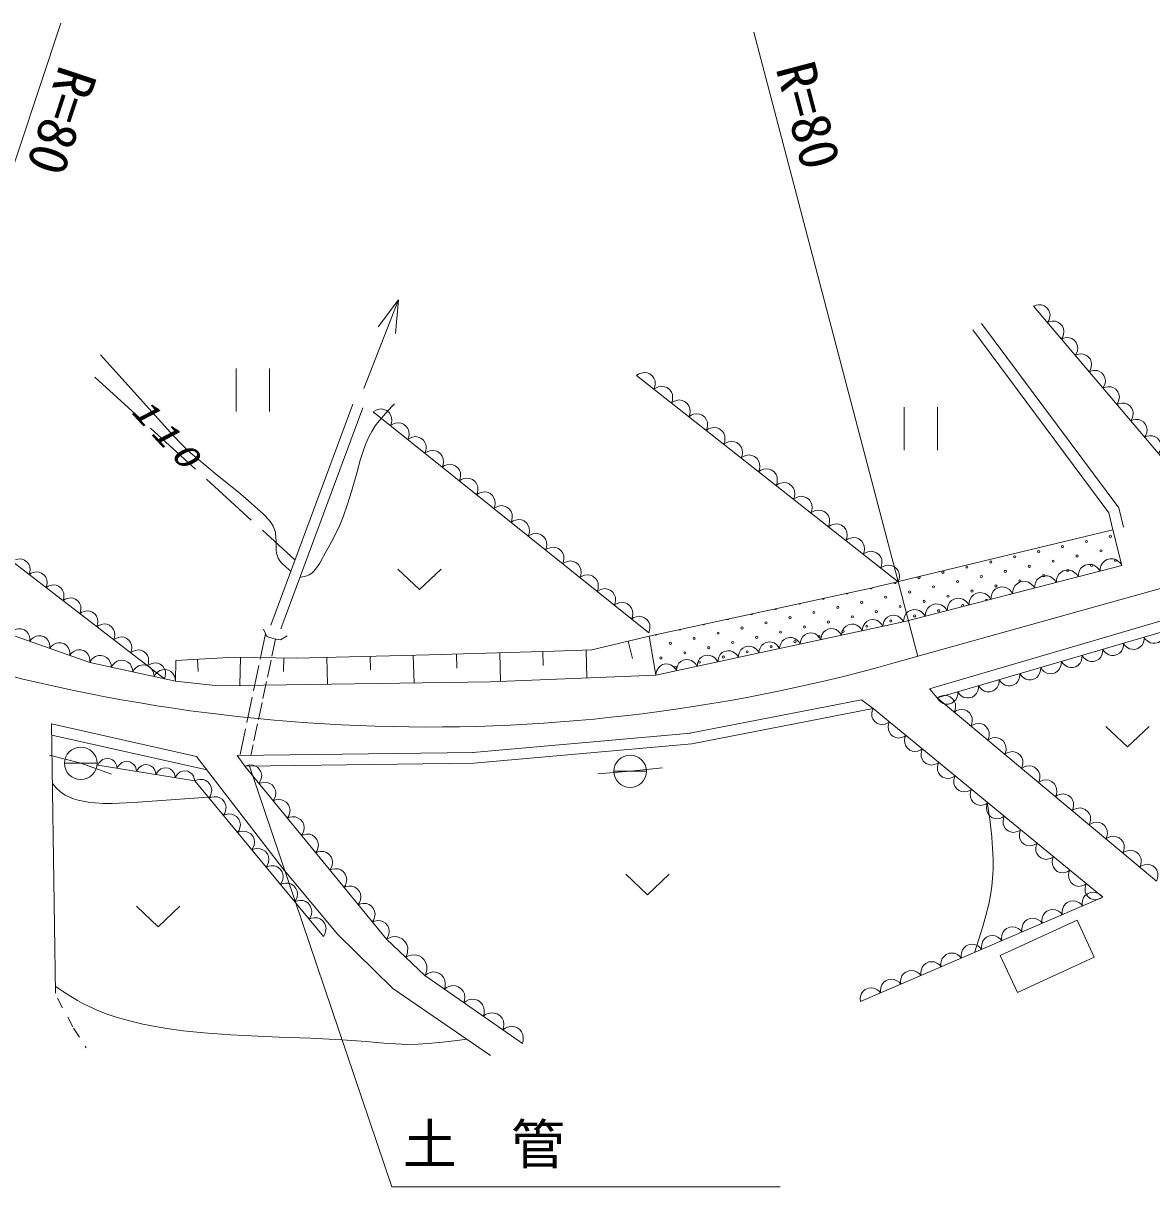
# Model space of a CAD drawing. Units: millimetres, scale not verified. Extents: x -73414 to 566586, y -116917 to 243083.
# Drawn here: x 271982 to 324144, y 137941 to 191736 of the extents above; entities that cross this region are included whole.
import ezdxf
from ezdxf.enums import TextEntityAlignment as Align

# ---------------------------------------------------------------- set-up
doc = ezdxf.new("R2010")
doc.units = ezdxf.units.MM
doc.header["$LTSCALE"] = 1000
for name, pattern in [('USER2', [1.5, 1.2, -0.3]), ('USER4', [1, 0.8, -0.2]), ('USER5', [3.5, 2.8, -0.7]), ('USER6', [1, 0.5, -0.5])]:
    doc.linetypes.add(name, pattern=pattern)
for name, color, linetype, lineweight in [('M-BGD', 7, 'Continuous', 13), ('M-BMK-LINE', 2, 'Continuous', 13), ('M-STR-HTXT', 7, 'Continuous', 13)]:
    doc.layers.add(name, color=color, linetype=linetype, lineweight=lineweight)
doc.styles.add('ＭＳ ゴシック', font='')
doc.styles.get('ＭＳ ゴシック').set_extended_font_data('MS Gothic')

# ---------------------------------------------------------------- blocks, each defined once
blk = doc.blocks.new('BUHIN2')
at = {"color": 7, "linetype": 'Continuous', "lineweight": 13}
blk.add_lwpolyline([(0, -500), (115, -462.5), (212.5, -402.5), (322.5, -305), (382.5, -195), (420, -77.5), (420, 77.5), (382.5, 195), (322.5, 305), (212.5, 402.5), (115, 460), (0, 500)], dxfattribs=at)
blk = doc.blocks.new('BUHIN3')
at = {"color": 7, "linetype": 'Continuous', "lineweight": 13}
blk.add_lwpolyline([(-431, -1500), (0, 0), (428, -1500)], dxfattribs=at)
blk = doc.blocks.new('BUHIN5')
at = {"color": 7, "linetype": 'Continuous', "lineweight": 13}
blk.add_line((-750, 0), (750, 0), dxfattribs=at)
blk.add_circle((0, 0), 750, dxfattribs=at)
blk = doc.blocks.new('BUHIN6')
at = {"color": 7, "linetype": 'Continuous', "lineweight": 13}
blk.add_lwpolyline([(-1000, 475), (0, -470), (1000, 475)], dxfattribs=at)
blk = doc.blocks.new('BUHIN7')
at = {"color": 7, "linetype": 'Continuous', "lineweight": 13}
for p, q in [((-770, 1000), (-770, -1000)), ((765, -1000), (765, 1000))]:
    blk.add_line(p, q, dxfattribs=at)

msp = doc.modelspace()

# ---------------------------------------------------------------- linework, layer by layer
at = {"layer": 'M-BGD'}
for p, q in [((278509, 161424), (248756, 184298)), ((287727, 174855), (289332, 178941)), ((327663, 168051), (318682, 178654)), ((315873, 177557), (322154, 169107)), ((316274, 177855), (322616, 169324)), ((312423, 165915), (300330, 175454)), ((283423, 163912), (287216, 174126)), ((287685, 173952), (283891, 163738)), ((300892, 163549), (288162, 173772)), ((322154, 169107), (322346, 168320)), ((322616, 169324), (322832, 168438)), ((311162, 165610), (322346, 168320)), ((313878, 160959), (338409, 168166)), ((322346, 168320), (322762, 166664)), ((322762, 166664), (312668, 164053)), ((275059, 162186), (264892, 165764)), ((300917, 163400), (311162, 165610)), ((314228, 160541), (326663, 164194)), ((283090, 163717), (283239, 163381)), ((312668, 164053), (301218, 161592)), ((283239, 163381), (283576, 163269)), ((283576, 163269), (283874, 163231)), ((283874, 163231), (284173, 163418)), ((298270, 162761), (300917, 163400)), ((299946, 163166), (300140, 162362)), ((301218, 161592), (300917, 163400)), ((300917, 163400), (301218, 161592)), ((284619, 162377), (290745, 162539)), ((288014, 162467), (288031, 161836)), ((290011, 162520), (290045, 161235)), ((290745, 162539), (296521, 162706)), ((292007, 162576), (292026, 161921)), ((294004, 162633), (294042, 161308)), ((296000, 162691), (296019, 162039)), ((296521, 162706), (298270, 162761)), ((297997, 162753), (298038, 161466)), ((279021, 161311), (275059, 162186)), ((279021, 161311), (279032, 162269)), ((279032, 162269), (281744, 162432)), ((280029, 162329), (280063, 161761)), ((281744, 162432), (284619, 162377)), ((282024, 162426), (281999, 161111)), ((284021, 162389), (284009, 161765)), ((286017, 162414), (286050, 161173)), ((301218, 161592), (293577, 161290)), ((280998, 161095), (279021, 161311)), ((293577, 161290), (280998, 161095)), ((313878, 160959), (314228, 160541)), ((302791, 158907), (310734, 160461)), ((310734, 160461), (311265, 160055)), ((324371, 152073), (314228, 160541)), ((302887, 158416), (311265, 160055)), ((311265, 160055), (321877, 151330)), ((279988, 157838), (273294, 159338)), ((273294, 159338), (273475, 146895)), ((273301, 158823), (280464, 157219)), ((292761, 158019), (302843, 158914)), ((292805, 157521), (302887, 158416)), ((274640, 157520), (273189, 157898)), ((279988, 157838), (283981, 152648)), ((281869, 157875), (292799, 158021)), ((281869, 157875), (282216, 157379)), ((274640, 157520), (276056, 157024)), ((279905, 156714), (275428, 157433)), ((282216, 157379), (292805, 157521)), ((288772, 149384), (282216, 157379)), ((300036, 157150), (298540, 157039)), ((300036, 157150), (301527, 157310)), ((285853, 149517), (279905, 156714)), ((283981, 152648), (286506, 149625)), ((321877, 151330), (310680, 146501)), ((317144, 148636), (320690, 150270)), ((320690, 150270), (321483, 148549)), ((286506, 149625), (289067, 147100)), ((290541, 147704), (288772, 149384)), ((317937, 146915), (317144, 148636)), ((321483, 148549), (317937, 146915)), ((295051, 144564), (290541, 147704)), ((289067, 147100), (293583, 144006))]:
    msp.add_line(p, q, dxfattribs=at)
at = {"layer": 'M-BGD', "linetype": 'USER5'}
msp.add_line((275284, 175373), (284541, 166921), dxfattribs=at)
at = {"layer": 'M-BGD', "linetype": 'USER2'}
msp.add_line((283182, 163509), (281989, 157876), dxfattribs=at)
at = {"layer": 'M-BGD', "linetype": 'USER4'}
msp.add_line((283641, 163261), (282502, 157883), dxfattribs=at)
at = {"layer": 'M-BGD', "linetype": 'USER6'}
for p, q in [((273558, 146657), (274310, 145279)), ((274310, 145279), (274894, 144361))]:
    msp.add_line(p, q, dxfattribs=at)
at = {"layer": 'M-BGD'}
for points in [[(284349, 166406), (284135, 166582), (283941, 166766), (283847, 166879), (283766, 167009), (283728, 167095), (283691, 167232), (283671, 167387), (283667, 167774), (283641, 168166), (283637, 168185), (283594, 168335), (283532, 168477), (283436, 168636), (283320, 168788), (283130, 168992), (282922, 169185), (282819, 169276), (282377, 169676), (281929, 170054), (280949, 170838), (279985, 171636), (279729, 171866), (279316, 172264), (278915, 172678), (277684, 174048), (275548, 176411)], [(284773, 166112), (285092, 166186), (285203, 166239), (285313, 166315), (285427, 166421), (285537, 166552), (285687, 166778), (285829, 167029), (285864, 167095), (286224, 167756), (286549, 168396), (286773, 168912), (286973, 169498), (287154, 170087), (287409, 171003), (287555, 171528), (287719, 172046), (287833, 172344), (287968, 172641), (288091, 172866), (288252, 173115), (288430, 173353), (288722, 173696), (289031, 174029), (289136, 174139)], [(273334, 156584), (273506, 156389), (273696, 156203), (273765, 156148), (273913, 156050), (274081, 155963), (274296, 155879), (274521, 155814), (274669, 155780), (274988, 155723), (275306, 155687), (275695, 155665), (276094, 155664), (277082, 155713), (280532, 155956)], [(316541, 155717), (316654, 154929), (316749, 154126), (316751, 154096), (316791, 153588), (316810, 153068), (316808, 152628), (316785, 152191), (316751, 151845), (316689, 151422), (316607, 151002), (316483, 150488), (316337, 149967), (315966, 148808)], [(273470, 147201), (273969, 146870), (274486, 146552), (274703, 146431), (275059, 146252), (275434, 146087), (275854, 145925), (276282, 145782), (276948, 145594), (277504, 145463), (278073, 145350), (278724, 145243), (279378, 145156), (280332, 145058), (281578, 144970), (282832, 144902), (283817, 144857), (285254, 144808), (286701, 144738), (287837, 144656), (288653, 144582), (289469, 144528), (289747, 144522), (290215, 144528), (290692, 144556), (291358, 144621), (292034, 144707), (292471, 144768)]]:
    msp.add_lwpolyline(points, dxfattribs=at)
for centre in [(322234, 168014), (318916, 167301), (320022, 167539), (321128, 167776), (321800, 167342), (316704, 166825), (317810, 167063), (319588, 166867), (320694, 167104), (322472, 166908), (314491, 166350), (315597, 166588), (317375, 166391), (318482, 166629), (319153, 166195), (320260, 166432), (321366, 166670), (314057, 165678), (315163, 165916), (316269, 166154), (316941, 165719), (318047, 165957), (311845, 165203), (312951, 165440), (314729, 165244), (315835, 165482), (309633, 164727), (310739, 164965), (312517, 164768), (313623, 165006), (314295, 164572), (307420, 164252), (308527, 164490), (309198, 164055), (310305, 164293), (311411, 164531), (312083, 164097), (313189, 164334), (304102, 163539), (305208, 163776), (306314, 164014), (306986, 163580), (308092, 163818), (309870, 163621), (310976, 163859), (301890, 163063), (302996, 163301), (304774, 163104), (305880, 163342), (307658, 163146), (308764, 163383), (302562, 162629), (303668, 162867), (304340, 162433), (305446, 162670), (306552, 162908), (301456, 162391), (302128, 161957), (303234, 162195)]:
    msp.add_circle(centre, 50, dxfattribs=at)
for centre, start, end in [((312279, 165875), 187.0143, 20.2282), ((313385, 166112), 148.849, 58.3936), ((310067, 165399), 222.1417, 342.2012), ((311173, 165637), 221.0411, 345.3155), ((317613, 165285), 80.2422, 128.7673), ((306748, 164686), 225.5207, 338.8221), ((307855, 164924), 224.3806, 339.9623), ((308961, 165161), 223.2545, 341.0883), ((315401, 164810), 299.8818, 269.1277), ((316507, 165047), 12.9997, 196.0098), ((304536, 164211), 227.8476, 336.4953), ((305642, 164448), 226.676, 337.6669), ((302324, 163735), 230.2444, 334.0985), ((303430, 163973), 229.0366, 335.3063), ((301218, 163497), 231.4725, 332.8704)]:
    msp.add_arc(centre, 50, start, end, dxfattribs=at)
at = {"layer": 'M-BMK-LINE'}
for p, q in [((264376, 163643), (273719, 191736)), ((313336, 162463), (305748, 191319)), ((334652, 168431), (312245, 162158))]:
    msp.add_line(p, q, dxfattribs=at)
msp.add_arc((290677, 239196), 80000, 249.76187, 285.64059, dxfattribs=at)
at = {"layer": 'M-STR-HTXT'}
for p, q in [((282439, 157382), (289023, 137941)), ((289023, 137941), (306973, 137941))]:
    msp.add_line(p, q, dxfattribs=at)

# ---------------------------------------------------------------- block references
at = {"layer": 'M-BGD', "rotation": 338.55226}
msp.add_blockref('BUHIN3', (289332, 178941), dxfattribs=at)
at = {"layer": 'M-BGD'}
for p, xscale, yscale, rotation in [((319003, 178276), 0.9925458, 0.9925458, 40.26656), ((319644, 177518), 0.9925458, 0.9925458, 40.26656), ((320286, 176761), 0.9925458, 0.9925458, 40.26656), ((320927, 176003), 0.9925458, 0.9925458, 40.26656), ((300733, 175136), 1.026814, 1.026814, 51.73437), ((321569, 175246), 0.9925458, 0.9925458, 40.26656), ((301539, 174500), 1.026814, 1.026814, 51.73437), ((322210, 174489), 0.9925458, 0.9925458, 40.26656), ((302346, 173864), 1.026814, 1.026814, 51.73437), ((322852, 173731), 0.9925458, 0.9925458, 40.26656), ((288560, 173452), 1.020426, 1.020426, 51.23286), ((303152, 173228), 1.026814, 1.026814, 51.73437), ((289356, 172813), 1.020426, 1.020426, 51.23286), ((303958, 172592), 1.026814, 1.026814, 51.73437), ((323493, 172974), 0.9925458, 0.9925458, 40.26656), ((290151, 172174), 1.020426, 1.020426, 51.23286), ((324135, 172217), 0.9925458, 0.9925458, 40.26656), ((290947, 171535), 1.020426, 1.020426, 51.23286), ((304764, 171957), 1.026814, 1.026814, 51.73437), ((305570, 171321), 1.026814, 1.026814, 51.73437), ((291742, 170896), 1.020426, 1.020426, 51.23286), ((306377, 170685), 1.026814, 1.026814, 51.73437), ((292538, 170258), 1.020426, 1.020426, 51.23286), ((307183, 170049), 1.026814, 1.026814, 51.73437), ((293334, 169619), 1.020426, 1.020426, 51.23286), ((307989, 169413), 1.026814, 1.026814, 51.73437), ((294129, 168980), 1.020426, 1.020426, 51.23286), ((294925, 168341), 1.020426, 1.020426, 51.23286), ((308795, 168777), 1.026814, 1.026814, 51.73437), ((309601, 168141), 1.026814, 1.026814, 51.73437), ((295721, 167702), 1.020426, 1.020426, 51.23286), ((310408, 167505), 1.026814, 1.026814, 51.73437), ((296516, 167063), 1.020426, 1.020426, 51.23286), ((311214, 166869), 1.026814, 1.026814, 51.73437), ((271854, 166541), 0.9875883, 0.9875883, 52.44743), ((297312, 166424), 1.020426, 1.020426, 51.23286), ((312020, 166233), 1.026814, 1.026814, 51.73437), ((321248, 166273), 1.042641, 1.042641, 104.50477), ((322258, 166534), 1.042641, 1.042641, 104.50477), ((272636, 165939), 0.9875883, 0.9875883, 52.44743), ((298107, 165785), 1.020426, 1.020426, 51.23286), ((319229, 165750), 1.042641, 1.042641, 104.50477), ((320239, 166011), 1.042641, 1.042641, 104.50477), ((273419, 165337), 0.9875883, 0.9875883, 52.44743), ((298903, 165146), 1.020426, 1.020426, 51.23286), ((317211, 165228), 1.042641, 1.042641, 104.50477), ((318220, 165489), 1.042641, 1.042641, 104.50477), ((274202, 164735), 0.9875883, 0.9875883, 52.44743), ((299699, 164507), 1.020426, 1.020426, 51.23286), ((315192, 164706), 1.042641, 1.042641, 104.50477), ((316201, 164967), 1.042641, 1.042641, 104.50477), ((274985, 164133), 0.9875883, 0.9875883, 52.44743), ((313173, 164184), 1.042641, 1.042641, 104.50477), ((314182, 164445), 1.042641, 1.042641, 104.50477), ((275768, 163531), 0.9875883, 0.9875883, 52.44743), ((300494, 163868), 1.020426, 1.020426, 51.23286), ((311237, 163745), 0.9759541, 0.9759541, 102.12908), ((312191, 163950), 0.9759541, 0.9759541, 102.12908), ((271824, 163325), 0.9798366, 0.9798366, 70.61695), ((272749, 162999), 0.9798366, 0.9798366, 70.61695), ((276551, 162929), 0.9875883, 0.9875883, 52.44743), ((308374, 163130), 0.9759541, 0.9759541, 102.12908), ((309329, 163335), 0.9759541, 0.9759541, 102.12908), ((310283, 163540), 0.9759541, 0.9759541, 102.12908), ((324272, 163491), 0.9970018, 0.9970018, 286.37078), ((273673, 162674), 0.9798366, 0.9798366, 70.61695), ((305512, 162515), 0.9759541, 0.9759541, 102.12908), ((306466, 162720), 0.9759541, 0.9759541, 102.12908), ((307420, 162925), 0.9759541, 0.9759541, 102.12908), ((322359, 162929), 0.9970018, 0.9970018, 286.37078), ((323315, 163210), 0.9970018, 0.9970018, 286.37078), ((274597, 162349), 0.9798366, 0.9798366, 70.61695), ((275555, 162077), 1.014274, 1.014274, 77.54175), ((277334, 162327), 0.9875883, 0.9875883, 52.44743), ((303604, 162105), 0.9759541, 0.9759541, 102.12908), ((304558, 162310), 0.9759541, 0.9759541, 102.12908), ((320446, 162367), 0.9970018, 0.9970018, 286.37078), ((321402, 162648), 0.9970018, 0.9970018, 286.37078), ((276545, 161858), 1.014274, 1.014274, 77.54175), ((277535, 161639), 1.014274, 1.014274, 77.54175), ((278117, 161725), 0.9875883, 0.9875883, 52.44743), ((278526, 161421), 1.014274, 1.014274, 77.54175), ((301695, 161695), 0.9759541, 0.9759541, 102.12908), ((302649, 161900), 0.9759541, 0.9759541, 102.12908), ((318532, 161805), 0.9970018, 0.9970018, 286.37078), ((319489, 162086), 0.9970018, 0.9970018, 286.37078), ((317576, 161524), 0.9970018, 0.9970018, 286.37078), ((314618, 160215), 1.016387, 1.016387, 50.1422), ((315663, 160962), 0.9970018, 0.9970018, 286.37078), ((316619, 161243), 0.9970018, 0.9970018, 286.37078), ((314706, 160681), 0.9970018, 0.9970018, 286.37078), ((311644, 159743), 0.9812652, 0.9812652, 230.57086), ((315398, 159564), 1.016387, 1.016387, 50.1422), ((312402, 159120), 0.9812652, 0.9812652, 230.57086), ((316178, 158912), 1.016387, 1.016387, 50.1422), ((313160, 158497), 0.9812652, 0.9812652, 230.57086), ((316959, 158261), 1.016387, 1.016387, 50.1422), ((313918, 157874), 0.9812652, 0.9812652, 230.57086), ((317739, 157610), 1.016387, 1.016387, 50.1422), ((275876, 157361), 0.9069579, 0.9069579, 80.88214), ((276771, 157217), 0.9069579, 0.9069579, 80.88214), ((282544, 156980), 1.033918, 1.033918, 39.34923), ((277667, 157073), 0.9069579, 0.9069579, 80.88214), ((278562, 156930), 0.9069579, 0.9069579, 80.88214), ((279458, 156786), 0.9069579, 0.9069579, 80.88214), ((314676, 157251), 0.9812652, 0.9812652, 230.57086), ((318519, 156958), 1.016387, 1.016387, 50.1422), ((280236, 156314), 1.037424, 1.037424, 39.57104), ((283200, 156180), 1.033918, 1.033918, 39.34923), ((315434, 156627), 0.9812652, 0.9812652, 230.57086), ((319299, 156307), 1.016387, 1.016387, 50.1422), ((280897, 155514), 1.037424, 1.037424, 39.57104), ((283855, 155381), 1.033918, 1.033918, 39.34923), ((316192, 156004), 0.9812652, 0.9812652, 230.57086), ((320079, 155656), 1.016387, 1.016387, 50.1422), ((316950, 155381), 0.9812652, 0.9812652, 230.57086), ((320860, 155004), 1.016387, 1.016387, 50.1422), ((281558, 154715), 1.037424, 1.037424, 39.57104), ((284511, 154581), 1.033918, 1.033918, 39.34923), ((317708, 154758), 0.9812652, 0.9812652, 230.57086), ((321640, 154353), 1.016387, 1.016387, 50.1422), ((282218, 153915), 1.037424, 1.037424, 39.57104), ((285166, 153782), 1.033918, 1.033918, 39.34923), ((318466, 154134), 0.9812652, 0.9812652, 230.57086), ((322420, 153701), 1.016387, 1.016387, 50.1422), ((282879, 153115), 1.037424, 1.037424, 39.57104), ((285822, 152982), 1.033918, 1.033918, 39.34923), ((319224, 153511), 0.9812652, 0.9812652, 230.57086), ((323200, 153050), 1.016387, 1.016387, 50.1422), ((283540, 152316), 1.037424, 1.037424, 39.57104), ((286477, 152183), 1.033918, 1.033918, 39.34923), ((319982, 152888), 0.9812652, 0.9812652, 230.57086), ((323981, 152399), 1.016387, 1.016387, 50.1422), ((320740, 152265), 0.9812652, 0.9812652, 230.57086), ((284201, 151516), 1.037424, 1.037424, 39.57104), ((287133, 151383), 1.033918, 1.033918, 39.34923), ((321410, 151129), 1.016166, 1.016166, 113.32955), ((321498, 151642), 0.9812652, 0.9812652, 230.57086), ((284862, 150716), 1.037424, 1.037424, 39.57104), ((287789, 150583), 1.033918, 1.033918, 39.34923), ((320477, 150726), 1.016166, 1.016166, 113.32955), ((319544, 150324), 1.016166, 1.016166, 113.32955), ((285523, 149917), 1.037424, 1.037424, 39.57104), ((288444, 149784), 1.033918, 1.033918, 39.34923), ((317678, 149519), 1.016166, 1.016166, 113.32955), ((318611, 149921), 1.016166, 1.016166, 113.32955), ((289214, 148964), 1.219922, 1.219922, 46.4688), ((316745, 149117), 1.016166, 1.016166, 113.32955), ((315811, 148714), 1.016166, 1.016166, 113.32955), ((290099, 148124), 1.219922, 1.219922, 46.4688), ((313945, 147909), 1.016166, 1.016166, 113.32955), ((314878, 148312), 1.016166, 1.016166, 113.32955), ((290992, 147390), 1.099167, 1.099167, 55.15906), ((313012, 147507), 1.016166, 1.016166, 113.32955), ((291894, 146762), 1.099167, 1.099167, 55.15906), ((312079, 147105), 1.016166, 1.016166, 113.32955), ((311146, 146702), 1.016166, 1.016166, 113.32955), ((292796, 146134), 1.099167, 1.099167, 55.15906), ((293698, 145506), 1.099167, 1.099167, 55.15906), ((294600, 144878), 1.099167, 1.099167, 55.15906)]:
    msp.add_blockref('BUHIN2', p, dxfattribs=dict(at, xscale=xscale, yscale=yscale, rotation=rotation))
for name, p in [('BUHIN7', (282592, 174779)), ('BUHIN7', (313473, 172991)), ('BUHIN6', (290297, 166026)), ('BUHIN6', (323028, 158753)), ('BUHIN5', (274640, 157520)), ('BUHIN5', (300036, 157150)), ('BUHIN6', (300837, 151911)), ('BUHIN6', (278215, 150431))]:
    msp.add_blockref(name, p, dxfattribs=at)

# ---------------------------------------------------------------- texts
at = {"layer": 'M-BGD', "style": 'ＭＳ ゴシック'}
for rotation, p in [(284.8, (306222, 189518)), (251.7, (273155, 190040))]:
    msp.add_text('R=80', height=1833, rotation=rotation, dxfattribs=at).set_placement(p, align=Align.BOTTOM_LEFT)
at = {"layer": 'M-BGD', "insert": (276902, 173758), "char_height": 1100, "attachment_point": 7, "rotation": 312.6, "style": 'ＭＳ ゴシック'}
msp.add_mtext('\\T1.33;\\W1.35;\\Q15;110', dxfattribs=at)
at = {"layer": 'M-STR-HTXT', "style": 'ＭＳ ゴシック'}
msp.add_text('土\u3000管', height=1833, dxfattribs=at).set_placement((289523, 138441), align=Align.BOTTOM_LEFT)

doc.saveas('drawing.dxf')
